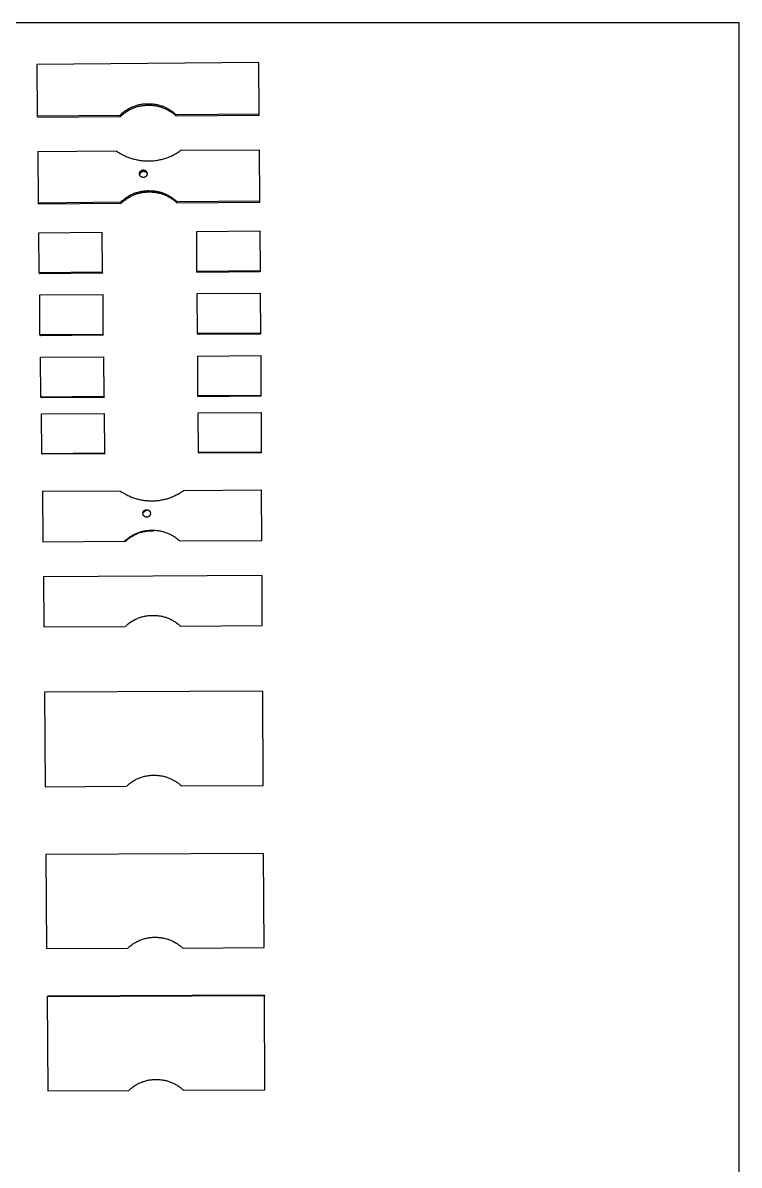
# Model space of a CAD drawing. Header units: metres. Extents: x 121.5 to 181.5, y 3.9 to 48.9.
# Drawn here: x 167.25 to 181.48, y 26.24 to 48.94 of the extents above; entities that cross this region are included whole.
import ezdxf

# ---------------------------------------------------------------- set-up
doc = ezdxf.new("R2010")
doc.units = ezdxf.units.M
doc.header["$LTSCALE"] = 0.001
doc.header["$MEASUREMENT"] = 0
doc.layers.add('Default', color=18, linetype='Continuous', true_color=0x000000)
doc.layers.add('Make2D$visible$lines$for_pencil', color=18, linetype='Continuous', true_color=0x000000)

msp = doc.modelspace()

# ---------------------------------------------------------------- linework, layer by layer
at = {"layer": 'Default'}
msp.add_lwpolyline([(181.478, 3.935), (181.478, 48.935), (121.478, 48.935), (121.478, 3.935)], close=True, dxfattribs=at)
at = {"layer": 'Make2D$visible$lines$for_pencil'}
for points in [[(171.94, 48.146), (167.53, 48.106)], [(171.945, 47.128), (171.94, 48.146)], [(167.53, 48.106), (167.535, 47.089)], [(169.182, 47.103), (169.196, 47.117), (169.21, 47.13), (169.225, 47.143), (169.24, 47.155), (169.256, 47.168), (169.272, 47.179), (169.288, 47.191), (169.305, 47.202), (169.322, 47.213), (169.339, 47.223), (169.356, 47.233), (169.374, 47.242), (169.392, 47.251), (169.411, 47.26), (169.429, 47.268), (169.448, 47.275), (169.467, 47.282), (169.486, 47.289), (169.505, 47.295), (169.524, 47.301), (169.544, 47.306), (169.563, 47.31), (169.583, 47.314), (169.603, 47.318), (169.622, 47.321), (169.642, 47.324), (169.662, 47.326), (169.682, 47.327), (169.701, 47.328), (169.721, 47.329), (169.74, 47.329), (169.778, 47.328), (169.796, 47.327), (169.814, 47.326), (169.832, 47.324), (169.85, 47.322), (169.869, 47.32), (169.887, 47.317), (169.905, 47.313), (169.923, 47.31), (169.941, 47.305), (169.959, 47.301), (169.977, 47.296), (169.994, 47.29), (170.012, 47.284), (170.03, 47.278), (170.047, 47.271), (170.064, 47.264), (170.081, 47.256), (170.098, 47.248), (170.114, 47.24), (170.131, 47.231), (170.147, 47.222), (170.163, 47.213), (170.179, 47.203), (170.194, 47.193), (170.209, 47.182), (170.224, 47.172), (170.238, 47.16), (170.253, 47.149), (170.266, 47.137), (170.28, 47.125), (170.293, 47.113)], [(169.19, 47.075), (169.204, 47.088), (169.218, 47.101), (169.233, 47.114), (169.248, 47.127), (169.263, 47.139), (169.279, 47.151), (169.296, 47.162), (169.312, 47.173), (169.329, 47.184), (169.346, 47.194), (169.364, 47.204), (169.381, 47.213), (169.399, 47.222), (169.418, 47.231), (169.436, 47.239), (169.455, 47.246), (169.474, 47.253), (169.493, 47.26), (169.512, 47.266), (169.531, 47.272), (169.551, 47.277), (169.57, 47.281), (169.59, 47.285), (169.609, 47.289), (169.629, 47.292), (169.649, 47.294), (169.669, 47.296), (169.688, 47.298), (169.708, 47.299), (169.727, 47.3), (169.747, 47.3), (169.784, 47.299), (169.802, 47.298), (169.82, 47.297), (169.838, 47.295), (169.856, 47.293), (169.875, 47.291), (169.893, 47.288), (169.911, 47.284), (169.929, 47.28), (169.947, 47.276), (169.965, 47.272), (169.983, 47.267), (170, 47.261), (170.018, 47.255), (170.035, 47.249), (170.053, 47.242), (170.07, 47.235), (170.087, 47.227), (170.103, 47.219), (170.12, 47.211), (170.136, 47.202), (170.152, 47.193), (170.168, 47.184), (170.184, 47.174), (170.199, 47.164), (170.214, 47.153), (170.229, 47.143), (170.244, 47.132), (170.258, 47.12), (170.272, 47.109), (170.285, 47.097), (170.298, 47.085)], [(167.535, 47.089), (169.182, 47.103)], [(167.546, 47.06), (167.535, 47.089)], [(167.546, 47.06), (169.19, 47.075)], [(169.19, 47.075), (169.182, 47.103)], [(170.293, 47.113), (171.945, 47.128)], [(170.298, 47.085), (170.293, 47.113)], [(170.298, 47.085), (171.947, 47.099)], [(171.947, 47.099), (171.945, 47.128)], [(167.55, 46.378), (169.108, 46.392)], [(167.55, 46.378), (167.555, 45.363)], [(169.108, 46.392), (169.124, 46.38), (169.141, 46.369), (169.158, 46.359), (169.175, 46.348), (169.193, 46.338), (169.21, 46.328), (169.228, 46.318), (169.246, 46.309), (169.264, 46.3), (169.283, 46.291), (169.301, 46.283), (169.32, 46.275), (169.339, 46.267), (169.358, 46.26), (169.377, 46.253), (169.397, 46.247), (169.416, 46.24), (169.436, 46.235), (169.455, 46.229), (169.475, 46.224), (169.495, 46.219), (169.515, 46.215), (169.535, 46.211), (169.555, 46.207), (169.575, 46.204), (169.595, 46.201), (169.615, 46.199), (169.635, 46.197), (169.655, 46.195), (169.675, 46.194), (169.695, 46.193), (169.737, 46.192), (169.759, 46.192), (169.782, 46.192), (169.804, 46.193), (169.826, 46.195), (169.849, 46.196), (169.871, 46.199), (169.893, 46.202), (169.916, 46.205), (169.938, 46.209), (169.96, 46.213), (169.982, 46.218), (170.004, 46.223), (170.026, 46.228), (170.048, 46.235), (170.07, 46.241), (170.091, 46.248), (170.113, 46.256), (170.134, 46.263), (170.155, 46.272), (170.176, 46.281), (170.197, 46.29), (170.217, 46.299), (170.237, 46.309), (170.257, 46.32), (170.277, 46.331), (170.297, 46.342), (170.316, 46.353), (170.335, 46.365), (170.353, 46.377), (170.371, 46.39), (170.389, 46.403)], [(170.389, 46.403), (171.95, 46.416)], [(171.956, 45.4), (171.95, 46.416)], [(169.576, 45.91), (169.576, 45.912), (169.576, 45.913), (169.576, 45.915), (169.576, 45.917), (169.576, 45.918), (169.576, 45.92), (169.576, 45.922), (169.577, 45.923), (169.577, 45.925), (169.577, 45.927), (169.578, 45.929), (169.578, 45.93), (169.579, 45.932), (169.579, 45.934), (169.58, 45.936), (169.58, 45.937), (169.581, 45.939), (169.582, 45.941), (169.582, 45.942), (169.583, 45.944), (169.584, 45.946), (169.585, 45.948), (169.586, 45.949), (169.587, 45.951), (169.588, 45.952), (169.589, 45.954), (169.59, 45.956), (169.591, 45.957), (169.592, 45.959), (169.593, 45.96), (169.595, 45.962), (169.596, 45.963), (169.597, 45.964), (169.599, 45.966), (169.6, 45.967), (169.602, 45.968), (169.603, 45.97), (169.605, 45.971), (169.606, 45.972), (169.608, 45.973), (169.609, 45.974), (169.611, 45.975), (169.612, 45.976), (169.614, 45.977), (169.616, 45.978), (169.617, 45.979), (169.619, 45.98), (169.621, 45.981), (169.623, 45.981), (169.624, 45.982), (169.626, 45.983), (169.628, 45.983), (169.629, 45.984), (169.631, 45.984), (169.633, 45.985), (169.635, 45.985), (169.636, 45.985), (169.638, 45.986), (169.64, 45.986), (169.642, 45.986), (169.643, 45.986), (169.645, 45.987), (169.647, 45.987), (169.648, 45.987), (169.65, 45.987)], [(169.65, 45.987), (169.652, 45.987), (169.654, 45.987), (169.655, 45.987), (169.657, 45.986), (169.659, 45.986), (169.661, 45.986), (169.663, 45.986), (169.665, 45.985), (169.666, 45.985), (169.668, 45.985), (169.67, 45.984), (169.672, 45.984), (169.674, 45.983), (169.675, 45.983), (169.677, 45.982), (169.679, 45.981), (169.681, 45.98), (169.682, 45.98), (169.684, 45.979), (169.686, 45.978), (169.687, 45.977), (169.689, 45.976), (169.691, 45.975), (169.692, 45.974), (169.694, 45.973), (169.695, 45.972), (169.697, 45.971), (169.698, 45.97), (169.699, 45.968), (169.701, 45.967), (169.702, 45.966), (169.703, 45.965)], [(169.198, 45.377), (169.212, 45.391), (169.227, 45.404), (169.242, 45.416), (169.257, 45.429), (169.272, 45.441), (169.288, 45.453), (169.304, 45.464), (169.321, 45.475), (169.338, 45.486), (169.355, 45.496), (169.373, 45.506), (169.39, 45.516), (169.408, 45.524), (169.427, 45.533), (169.445, 45.541), (169.464, 45.549), (169.483, 45.556), (169.502, 45.562), (169.521, 45.568), (169.54, 45.574), (169.56, 45.579), (169.579, 45.583), (169.599, 45.587), (169.618, 45.591), (169.638, 45.594), (169.658, 45.597), (169.677, 45.599), (169.697, 45.6), (169.717, 45.601), (169.736, 45.602), (169.756, 45.602), (169.793, 45.601), (169.811, 45.6), (169.829, 45.599), (169.847, 45.597), (169.865, 45.595), (169.884, 45.593), (169.902, 45.59), (169.92, 45.586), (169.938, 45.583), (169.956, 45.578), (169.974, 45.574), (169.991, 45.569), (170.009, 45.563), (170.027, 45.557), (170.044, 45.551), (170.061, 45.544), (170.079, 45.537), (170.096, 45.529), (170.112, 45.521), (170.129, 45.513), (170.145, 45.504), (170.161, 45.495), (170.177, 45.486), (170.193, 45.476), (170.208, 45.466), (170.223, 45.455), (170.238, 45.445), (170.253, 45.434), (170.267, 45.422), (170.281, 45.41), (170.294, 45.399), (170.307, 45.386)], [(169.206, 45.352), (169.22, 45.366), (169.234, 45.379), (169.249, 45.392), (169.264, 45.404), (169.28, 45.416), (169.296, 45.428), (169.312, 45.439), (169.328, 45.451), (169.345, 45.461), (169.362, 45.471), (169.38, 45.481), (169.397, 45.491), (169.415, 45.499), (169.434, 45.508), (169.452, 45.516), (169.471, 45.523), (169.49, 45.53), (169.509, 45.537), (169.528, 45.543), (169.547, 45.549), (169.566, 45.554), (169.586, 45.558), (169.605, 45.562), (169.625, 45.566), (169.645, 45.569), (169.664, 45.571), (169.684, 45.573), (169.704, 45.575), (169.723, 45.576), (169.743, 45.577), (169.762, 45.577), (169.799, 45.576), (169.817, 45.575), (169.835, 45.574), (169.853, 45.572), (169.871, 45.57), (169.89, 45.567), (169.908, 45.565), (169.926, 45.561), (169.944, 45.557), (169.962, 45.553), (169.979, 45.549), (169.997, 45.543), (170.015, 45.538), (170.032, 45.532), (170.05, 45.526), (170.067, 45.519), (170.084, 45.512), (170.101, 45.504), (170.118, 45.496), (170.134, 45.488), (170.151, 45.479), (170.167, 45.47), (170.183, 45.461), (170.198, 45.451), (170.213, 45.441), (170.229, 45.431), (170.243, 45.42), (170.258, 45.409), (170.272, 45.397), (170.286, 45.386), (170.299, 45.374), (170.312, 45.362)], [(170.307, 45.386), (171.956, 45.4)], [(170.312, 45.362), (170.307, 45.386)], [(171.957, 45.375), (171.956, 45.4)], [(167.555, 45.363), (169.198, 45.377)], [(167.567, 45.339), (167.555, 45.363)], [(167.567, 45.339), (169.206, 45.352)], [(169.206, 45.352), (169.198, 45.377)], [(170.312, 45.362), (171.957, 45.375)], [(167.57, 44.767), (168.823, 44.778)], [(167.574, 43.972), (167.57, 44.767)], [(168.823, 44.778), (168.827, 43.982)], [(170.704, 44.793), (171.96, 44.803)], [(170.708, 43.997), (170.704, 44.793)], [(171.96, 44.803), (171.964, 44.007)], [(168.827, 43.982), (167.574, 43.972)], [(167.574, 43.972), (167.585, 43.951)], [(168.836, 43.961), (167.585, 43.951)], [(168.827, 43.982), (168.836, 43.961)], [(171.964, 44.007), (170.708, 43.997)], [(170.708, 43.997), (170.712, 43.976)], [(171.965, 43.986), (170.712, 43.976)], [(171.964, 44.007), (171.965, 43.986)], [(167.587, 43.531), (168.838, 43.541)], [(167.591, 42.738), (167.587, 43.531)], [(168.838, 43.541), (168.842, 42.747)], [(170.714, 43.556), (171.968, 43.565)], [(170.719, 42.761), (170.714, 43.556)], [(171.968, 43.565), (171.972, 42.771)], [(168.842, 42.747), (167.591, 42.738)], [(167.591, 42.738), (167.603, 42.719)], [(168.851, 42.729), (167.603, 42.719)], [(168.842, 42.747), (168.851, 42.729)], [(171.972, 42.771), (170.719, 42.761)], [(170.719, 42.761), (170.723, 42.743)], [(171.973, 42.752), (170.723, 42.743)], [(171.972, 42.771), (171.973, 42.752)], [(167.605, 42.294), (168.853, 42.303)], [(167.609, 41.502), (167.605, 42.294)], [(168.853, 42.303), (168.857, 41.511)], [(170.725, 42.317), (171.975, 42.327)], [(170.729, 41.525), (170.725, 42.317)], [(171.975, 42.327), (171.979, 41.534)], [(171.979, 41.534), (170.729, 41.525)], [(171.979, 41.534), (171.981, 41.518)], [(168.857, 41.511), (167.609, 41.502)], [(167.609, 41.502), (167.62, 41.487)], [(168.865, 41.496), (167.62, 41.487)], [(168.857, 41.511), (168.865, 41.496)], [(170.729, 41.525), (170.733, 41.509)], [(171.981, 41.518), (170.733, 41.509)], [(167.622, 41.167), (168.867, 41.176)], [(167.626, 40.377), (167.622, 41.167)], [(168.867, 41.176), (168.871, 40.386)], [(170.735, 41.189), (171.982, 41.198)], [(170.739, 40.399), (170.735, 41.189)], [(171.982, 41.198), (171.986, 40.407)], [(171.986, 40.407), (170.739, 40.399)], [(170.739, 40.399), (170.743, 40.385)], [(171.988, 40.394), (170.743, 40.385)], [(171.986, 40.407), (171.988, 40.394)], [(168.871, 40.386), (167.626, 40.377)], [(167.626, 40.377), (167.637, 40.364)], [(168.879, 40.372), (167.637, 40.364)], [(168.871, 40.386), (168.879, 40.372)], [(167.641, 39.629), (169.181, 39.64)], [(167.641, 39.629), (167.646, 38.626)], [(169.181, 39.64), (169.197, 39.628), (169.214, 39.617), (169.231, 39.607), (169.248, 39.596), (169.265, 39.586), (169.282, 39.576), (169.3, 39.567), (169.318, 39.557), (169.336, 39.548), (169.354, 39.54), (169.372, 39.532), (169.391, 39.524), (169.41, 39.516), (169.428, 39.509), (169.447, 39.502), (169.467, 39.495), (169.486, 39.489), (169.505, 39.483), (169.525, 39.478), (169.544, 39.473), (169.564, 39.468), (169.583, 39.464), (169.603, 39.46), (169.623, 39.456), (169.643, 39.453), (169.663, 39.45), (169.682, 39.448), (169.702, 39.446), (169.722, 39.444), (169.742, 39.442), (169.762, 39.441), (169.803, 39.44), (169.825, 39.44), (169.847, 39.441), (169.869, 39.442), (169.891, 39.443), (169.913, 39.445), (169.936, 39.447), (169.958, 39.45), (169.98, 39.453), (170.002, 39.457), (170.024, 39.461), (170.046, 39.466), (170.067, 39.471), (170.089, 39.476), (170.111, 39.482), (170.132, 39.489), (170.154, 39.496), (170.175, 39.503), (170.196, 39.511), (170.217, 39.519), (170.237, 39.527), (170.258, 39.537), (170.278, 39.546), (170.298, 39.556), (170.318, 39.566), (170.337, 39.577), (170.356, 39.588), (170.375, 39.599), (170.394, 39.611), (170.412, 39.623), (170.431, 39.635), (170.448, 39.648)], [(170.448, 39.648), (171.991, 39.658)], [(171.997, 38.654), (171.991, 39.658)], [(169.651, 39.211), (169.652, 39.213), (169.653, 39.215), (169.654, 39.217), (169.656, 39.22), (169.657, 39.222), (169.658, 39.223), (169.66, 39.225), (169.661, 39.227), (169.663, 39.229), (169.665, 39.231), (169.666, 39.233), (169.668, 39.234), (169.67, 39.236), (169.672, 39.238), (169.674, 39.239), (169.676, 39.241), (169.678, 39.242), (169.68, 39.243), (169.683, 39.244), (169.685, 39.246), (169.687, 39.247), (169.689, 39.248), (169.692, 39.249), (169.694, 39.249), (169.696, 39.25), (169.699, 39.251), (169.701, 39.251), (169.703, 39.252), (169.706, 39.252), (169.708, 39.253), (169.71, 39.253), (169.713, 39.253)], [(169.271, 38.636), (169.285, 38.649), (169.299, 38.662), (169.313, 38.675), (169.328, 38.687), (169.344, 38.699), (169.36, 38.711), (169.376, 38.722), (169.392, 38.733), (169.409, 38.744), (169.426, 38.754), (169.443, 38.763), (169.46, 38.773), (169.478, 38.781), (169.496, 38.79), (169.515, 38.798), (169.533, 38.805), (169.552, 38.812), (169.571, 38.818), (169.59, 38.824), (169.609, 38.83), (169.628, 38.835), (169.647, 38.839), (169.667, 38.843), (169.686, 38.847), (169.705, 38.85), (169.725, 38.852), (169.744, 38.854), (169.764, 38.856), (169.783, 38.857), (169.802, 38.857), (169.822, 38.857), (169.859, 38.856), (169.876, 38.855), (169.894, 38.854), (169.912, 38.852), (169.93, 38.85), (169.948, 38.848), (169.966, 38.845), (169.984, 38.842), (170.002, 38.838), (170.02, 38.834), (170.037, 38.829), (170.055, 38.824), (170.072, 38.818), (170.09, 38.812), (170.107, 38.806), (170.124, 38.799), (170.141, 38.792), (170.158, 38.785), (170.174, 38.777), (170.191, 38.769), (170.207, 38.76), (170.223, 38.751), (170.239, 38.742), (170.254, 38.732), (170.269, 38.722), (170.284, 38.712), (170.299, 38.701), (170.313, 38.69), (170.327, 38.679), (170.341, 38.667), (170.354, 38.655), (170.367, 38.643)], [(169.278, 38.627), (169.292, 38.64), (169.306, 38.653), (169.321, 38.666), (169.336, 38.678), (169.351, 38.69), (169.367, 38.702), (169.383, 38.713), (169.399, 38.724), (169.416, 38.734), (169.433, 38.744), (169.45, 38.754), (169.467, 38.763), (169.485, 38.772), (169.503, 38.78), (169.521, 38.788), (169.54, 38.796), (169.558, 38.802), (169.577, 38.809), (169.596, 38.815), (169.615, 38.82), (169.634, 38.825), (169.654, 38.83), (169.673, 38.834), (169.692, 38.837), (169.712, 38.84), (169.731, 38.843), (169.751, 38.845), (169.77, 38.846), (169.789, 38.847), (169.809, 38.847), (169.828, 38.847), (169.847, 38.847)], [(167.646, 38.626), (169.271, 38.636)], [(169.278, 38.627), (169.271, 38.636)], [(170.367, 38.643), (171.997, 38.654)], [(167.661, 37.936), (172.001, 37.963)], [(167.661, 37.936), (167.666, 36.935)], [(172.007, 36.961), (172.002, 37.956)], [(169.288, 36.946), (169.302, 36.959), (169.316, 36.972), (169.33, 36.984), (169.345, 36.996), (169.361, 37.008), (169.376, 37.02), (169.392, 37.031), (169.409, 37.042), (169.425, 37.052), (169.442, 37.062), (169.459, 37.072), (169.477, 37.081), (169.495, 37.09), (169.513, 37.098), (169.531, 37.106), (169.549, 37.113), (169.568, 37.12), (169.587, 37.127), (169.606, 37.133), (169.625, 37.138), (169.644, 37.143), (169.663, 37.147), (169.682, 37.151), (169.702, 37.155), (169.721, 37.158), (169.74, 37.16), (169.76, 37.162), (169.779, 37.164), (169.798, 37.165), (169.818, 37.165), (169.837, 37.165), (169.873, 37.164), (169.891, 37.163), (169.909, 37.162), (169.927, 37.16), (169.945, 37.158), (169.963, 37.156), (169.981, 37.153), (169.998, 37.149), (170.016, 37.146), (170.034, 37.141), (170.052, 37.137), (170.069, 37.132), (170.087, 37.126), (170.104, 37.12), (170.121, 37.114), (170.138, 37.107), (170.155, 37.1), (170.172, 37.093), (170.189, 37.085), (170.205, 37.077), (170.221, 37.068), (170.237, 37.059), (170.253, 37.05), (170.268, 37.04), (170.283, 37.03), (170.298, 37.02), (170.312, 37.009), (170.327, 36.998), (170.341, 36.987), (170.354, 36.975), (170.368, 36.963), (170.381, 36.951)], [(167.666, 36.935), (169.287, 36.945)], [(170.386, 36.951), (172.007, 36.961)], [(172.015, 35.661), (167.684, 35.637)], [(167.684, 35.637), (167.693, 33.762)], [(172.025, 33.786), (172.015, 35.659)], [(169.315, 33.775), (169.329, 33.788), (169.343, 33.8), (169.358, 33.813), (169.373, 33.825), (169.388, 33.836), (169.403, 33.848), (169.419, 33.859), (169.436, 33.869), (169.452, 33.88), (169.469, 33.889), (169.486, 33.899), (169.503, 33.908), (169.521, 33.916), (169.539, 33.924), (169.557, 33.932), (169.575, 33.939), (169.593, 33.946), (169.612, 33.952), (169.631, 33.958), (169.65, 33.963), (169.668, 33.968), (169.688, 33.973), (169.707, 33.976), (169.726, 33.98), (169.745, 33.983), (169.764, 33.985), (169.783, 33.987), (169.802, 33.988), (169.822, 33.989), (169.841, 33.99), (169.86, 33.99), (169.896, 33.989), (169.914, 33.988), (169.932, 33.986), (169.949, 33.985), (169.967, 33.983), (169.985, 33.98), (170.003, 33.977), (170.021, 33.974), (170.039, 33.97), (170.056, 33.966), (170.074, 33.961), (170.091, 33.956), (170.109, 33.951), (170.126, 33.945), (170.143, 33.938), (170.16, 33.932), (170.177, 33.925), (170.194, 33.917), (170.21, 33.909), (170.227, 33.901), (170.243, 33.892), (170.259, 33.883), (170.274, 33.874), (170.29, 33.864), (170.305, 33.854), (170.32, 33.844), (170.334, 33.833), (170.348, 33.822), (170.362, 33.811), (170.376, 33.8), (170.389, 33.788), (170.402, 33.776)], [(167.693, 33.762), (169.311, 33.77)], [(170.407, 33.776), (172.025, 33.784)], [(172.033, 32.436), (167.711, 32.417)], [(167.711, 32.417), (167.721, 30.546)], [(172.042, 30.573), (172.033, 32.436)], [(169.335, 30.553), (169.349, 30.566), (169.363, 30.579), (169.377, 30.591), (169.392, 30.603), (169.407, 30.615), (169.423, 30.627), (169.439, 30.638), (169.455, 30.649), (169.472, 30.659), (169.489, 30.669), (169.506, 30.679), (169.523, 30.688), (169.541, 30.696), (169.559, 30.705), (169.577, 30.713), (169.596, 30.72), (169.614, 30.727), (169.633, 30.733), (169.652, 30.739), (169.671, 30.744), (169.69, 30.749), (169.709, 30.754), (169.728, 30.758), (169.747, 30.761), (169.767, 30.764), (169.786, 30.766), (169.805, 30.768), (169.825, 30.77), (169.844, 30.77), (169.863, 30.771), (169.882, 30.771), (169.919, 30.77), (169.936, 30.769), (169.954, 30.768), (169.972, 30.766), (169.99, 30.764), (170.007, 30.761), (170.025, 30.758), (170.043, 30.755), (170.06, 30.751), (170.078, 30.747), (170.095, 30.742), (170.113, 30.737), (170.13, 30.732), (170.147, 30.726), (170.164, 30.72), (170.181, 30.713), (170.198, 30.706), (170.215, 30.699), (170.231, 30.691), (170.247, 30.683), (170.263, 30.674), (170.279, 30.665), (170.294, 30.656), (170.31, 30.647), (170.325, 30.637), (170.339, 30.627), (170.354, 30.616), (170.368, 30.605), (170.382, 30.594), (170.396, 30.583), (170.409, 30.571), (170.422, 30.559)], [(167.721, 30.546), (169.335, 30.553)], [(170.424, 30.557), (172.043, 30.564)], [(172.049, 29.606), (167.737, 29.59)], [(167.748, 29.601), (167.737, 29.59)], [(167.737, 29.59), (167.747, 27.723)], [(172.05, 29.617), (167.748, 29.601)], [(172.05, 29.617), (172.049, 29.606)], [(172.058, 27.737), (172.049, 29.606)], [(169.357, 27.729), (169.371, 27.742), (169.385, 27.754), (169.399, 27.767), (169.414, 27.779), (169.429, 27.791), (169.445, 27.802), (169.461, 27.814), (169.477, 27.824), (169.494, 27.835), (169.51, 27.845), (169.528, 27.854), (169.545, 27.863), (169.563, 27.872), (169.581, 27.88), (169.599, 27.888), (169.617, 27.895), (169.636, 27.902), (169.654, 27.908), (169.673, 27.914), (169.692, 27.92), (169.711, 27.924), (169.73, 27.929), (169.749, 27.933), (169.769, 27.936), (169.788, 27.939), (169.807, 27.941), (169.826, 27.943), (169.846, 27.945), (169.865, 27.945), (169.884, 27.946), (169.903, 27.946), (169.94, 27.945), (169.957, 27.944), (169.975, 27.943), (169.993, 27.941), (170.01, 27.939), (170.028, 27.936), (170.046, 27.933), (170.064, 27.93), (170.081, 27.926), (170.099, 27.922), (170.117, 27.917), (170.134, 27.912), (170.151, 27.907), (170.169, 27.901), (170.186, 27.894), (170.203, 27.888), (170.219, 27.881), (170.236, 27.873), (170.253, 27.865), (170.269, 27.857), (170.285, 27.848), (170.301, 27.839), (170.316, 27.83), (170.331, 27.82), (170.346, 27.81), (170.361, 27.8), (170.376, 27.789), (170.39, 27.779), (170.404, 27.767), (170.417, 27.756), (170.43, 27.744), (170.443, 27.732)], [(167.747, 27.723), (169.357, 27.729)], [(170.443, 27.732), (172.058, 27.737)]]:
    msp.add_lwpolyline(points, dxfattribs=at)
for points in [[(169.643, 46.013), (169.645, 46.013), (169.647, 46.013), (169.649, 46.013), (169.651, 46.013), (169.652, 46.012), (169.654, 46.012), (169.656, 46.012), (169.658, 46.012), (169.66, 46.011), (169.661, 46.011), (169.663, 46.01), (169.665, 46.01), (169.667, 46.009), (169.669, 46.009), (169.67, 46.008), (169.672, 46.007), (169.674, 46.007), (169.675, 46.006), (169.677, 46.005), (169.679, 46.004), (169.68, 46.003), (169.682, 46.003), (169.684, 46.002), (169.685, 46.001), (169.687, 46), (169.688, 45.998), (169.69, 45.997), (169.691, 45.996), (169.692, 45.995), (169.694, 45.994), (169.695, 45.993), (169.696, 45.991), (169.698, 45.99), (169.699, 45.989), (169.7, 45.988), (169.701, 45.986), (169.702, 45.985), (169.704, 45.983), (169.705, 45.982), (169.706, 45.98), (169.707, 45.979), (169.708, 45.977), (169.709, 45.976), (169.709, 45.974), (169.71, 45.972), (169.711, 45.971), (169.712, 45.969), (169.713, 45.967), (169.713, 45.966), (169.714, 45.964), (169.715, 45.962), (169.715, 45.96), (169.716, 45.959), (169.716, 45.957), (169.717, 45.955), (169.717, 45.953), (169.717, 45.951), (169.718, 45.95), (169.718, 45.948), (169.718, 45.946), (169.718, 45.944), (169.718, 45.942), (169.719, 45.941), (169.719, 45.939), (169.719, 45.937), (169.718, 45.935), (169.718, 45.934), (169.718, 45.932), (169.718, 45.93), (169.718, 45.929), (169.718, 45.927), (169.717, 45.925), (169.717, 45.923), (169.717, 45.922), (169.716, 45.92), (169.716, 45.918), (169.715, 45.916), (169.715, 45.915), (169.714, 45.913), (169.713, 45.911), (169.713, 45.909), (169.712, 45.908), (169.711, 45.906), (169.71, 45.904), (169.709, 45.903), (169.709, 45.901), (169.708, 45.899), (169.707, 45.898), (169.705, 45.896), (169.704, 45.895), (169.703, 45.893), (169.702, 45.891), (169.701, 45.89), (169.7, 45.889), (169.698, 45.887), (169.697, 45.886), (169.696, 45.884), (169.694, 45.883), (169.693, 45.882), (169.691, 45.88), (169.69, 45.879), (169.688, 45.878), (169.687, 45.877), (169.685, 45.876), (169.683, 45.875), (169.682, 45.874), (169.68, 45.873), (169.678, 45.872), (169.677, 45.871), (169.675, 45.87), (169.673, 45.87), (169.672, 45.869), (169.67, 45.868), (169.668, 45.868), (169.666, 45.867), (169.665, 45.866), (169.663, 45.866), (169.661, 45.865), (169.66, 45.865), (169.658, 45.865), (169.656, 45.864), (169.654, 45.864), (169.653, 45.864), (169.651, 45.864), (169.649, 45.864), (169.648, 45.863), (169.646, 45.863), (169.644, 45.863), (169.642, 45.863), (169.641, 45.863), (169.639, 45.863), (169.637, 45.864), (169.635, 45.864), (169.633, 45.864), (169.632, 45.864), (169.63, 45.865), (169.628, 45.865), (169.626, 45.865), (169.624, 45.866), (169.623, 45.866), (169.621, 45.867), (169.619, 45.867), (169.617, 45.868), (169.616, 45.869), (169.614, 45.87), (169.612, 45.87), (169.61, 45.871), (169.609, 45.872), (169.607, 45.873), (169.606, 45.874), (169.604, 45.875), (169.602, 45.876), (169.601, 45.877), (169.599, 45.878), (169.598, 45.879), (169.597, 45.88), (169.595, 45.881), (169.594, 45.882), (169.592, 45.884), (169.591, 45.885), (169.59, 45.886), (169.589, 45.887), (169.587, 45.889), (169.586, 45.89), (169.585, 45.892), (169.584, 45.893), (169.583, 45.894), (169.582, 45.896), (169.581, 45.897), (169.58, 45.899), (169.579, 45.901), (169.578, 45.902), (169.577, 45.904), (169.576, 45.906), (169.576, 45.907), (169.575, 45.909), (169.574, 45.911), (169.574, 45.912), (169.573, 45.914), (169.572, 45.916), (169.572, 45.918), (169.571, 45.919), (169.571, 45.921), (169.571, 45.923), (169.57, 45.925), (169.57, 45.927), (169.57, 45.928), (169.569, 45.93), (169.569, 45.932), (169.569, 45.934), (169.569, 45.936), (169.569, 45.937), (169.569, 45.939), (169.569, 45.941), (169.569, 45.943), (169.569, 45.944), (169.569, 45.946), (169.57, 45.948), (169.57, 45.949), (169.57, 45.951), (169.571, 45.953), (169.571, 45.955), (169.571, 45.956), (169.572, 45.958), (169.572, 45.96), (169.573, 45.962), (169.573, 45.963), (169.574, 45.965), (169.575, 45.967), (169.576, 45.969), (169.576, 45.97), (169.577, 45.972), (169.578, 45.974), (169.579, 45.975), (169.58, 45.977), (169.581, 45.979), (169.582, 45.98), (169.583, 45.982), (169.584, 45.983), (169.586, 45.985), (169.587, 45.986), (169.588, 45.988), (169.589, 45.989), (169.591, 45.991), (169.592, 45.992), (169.593, 45.993), (169.595, 45.995), (169.596, 45.996), (169.598, 45.997), (169.599, 45.998), (169.601, 45.999), (169.603, 46), (169.604, 46.001), (169.606, 46.002), (169.607, 46.003), (169.609, 46.004), (169.611, 46.005), (169.612, 46.006), (169.614, 46.007), (169.616, 46.007), (169.618, 46.008), (169.619, 46.009), (169.621, 46.009), (169.623, 46.01), (169.625, 46.01), (169.626, 46.011), (169.628, 46.011), (169.63, 46.012), (169.632, 46.012), (169.633, 46.012), (169.635, 46.012), (169.637, 46.013), (169.638, 46.013), (169.64, 46.013), (169.642, 46.013)], [(169.711, 39.264), (169.712, 39.264), (169.714, 39.264), (169.716, 39.264), (169.718, 39.264), (169.72, 39.263), (169.721, 39.263), (169.723, 39.263), (169.725, 39.263), (169.727, 39.262), (169.729, 39.262), (169.73, 39.261), (169.732, 39.261), (169.734, 39.26), (169.736, 39.26), (169.737, 39.259), (169.739, 39.258), (169.741, 39.258), (169.742, 39.257), (169.744, 39.256), (169.746, 39.255), (169.747, 39.254), (169.749, 39.254), (169.75, 39.253), (169.752, 39.252), (169.753, 39.251), (169.755, 39.249), (169.756, 39.248), (169.758, 39.247), (169.759, 39.246), (169.76, 39.245), (169.762, 39.244), (169.763, 39.243), (169.764, 39.241), (169.766, 39.24), (169.767, 39.239), (169.768, 39.237), (169.769, 39.236), (169.77, 39.234), (169.771, 39.233), (169.772, 39.232), (169.773, 39.23), (169.774, 39.228), (169.775, 39.227), (169.776, 39.225), (169.777, 39.224), (169.778, 39.222), (169.778, 39.22), (169.779, 39.219), (169.78, 39.217), (169.781, 39.215), (169.781, 39.213), (169.782, 39.212), (169.782, 39.21), (169.783, 39.208), (169.783, 39.206), (169.783, 39.205), (169.784, 39.203), (169.784, 39.201), (169.784, 39.199), (169.785, 39.198), (169.785, 39.196), (169.785, 39.194), (169.785, 39.192), (169.785, 39.19), (169.785, 39.189), (169.785, 39.187), (169.785, 39.185), (169.785, 39.184), (169.785, 39.182), (169.784, 39.18), (169.784, 39.179), (169.784, 39.177), (169.783, 39.175), (169.783, 39.173), (169.783, 39.172), (169.782, 39.17), (169.782, 39.168), (169.781, 39.167), (169.781, 39.165), (169.78, 39.163), (169.779, 39.161), (169.778, 39.16), (169.778, 39.158), (169.777, 39.156), (169.776, 39.155), (169.775, 39.153), (169.774, 39.151), (169.773, 39.15), (169.772, 39.148), (169.771, 39.147), (169.77, 39.145), (169.769, 39.144), (169.767, 39.142), (169.766, 39.141), (169.765, 39.139), (169.764, 39.138), (169.762, 39.137), (169.761, 39.135), (169.759, 39.134), (169.758, 39.133), (169.756, 39.132), (169.755, 39.13), (169.753, 39.129), (169.752, 39.128), (169.75, 39.127), (169.749, 39.126), (169.747, 39.125), (169.745, 39.124), (169.744, 39.124), (169.742, 39.123), (169.74, 39.122), (169.739, 39.121), (169.737, 39.121), (169.735, 39.12), (169.733, 39.12), (169.732, 39.119), (169.73, 39.118), (169.728, 39.118), (169.727, 39.118), (169.725, 39.117), (169.723, 39.117), (169.721, 39.117), (169.72, 39.117), (169.718, 39.116), (169.716, 39.116), (169.715, 39.116), (169.713, 39.116), (169.711, 39.116), (169.71, 39.116), (169.708, 39.116), (169.706, 39.116), (169.704, 39.116), (169.703, 39.116), (169.701, 39.117), (169.699, 39.117), (169.697, 39.117), (169.695, 39.118), (169.694, 39.118), (169.692, 39.118), (169.69, 39.119), (169.688, 39.12), (169.687, 39.12), (169.685, 39.121), (169.683, 39.121), (169.681, 39.122), (169.68, 39.123), (169.678, 39.124), (169.676, 39.125), (169.675, 39.125), (169.673, 39.126), (169.672, 39.127), (169.67, 39.128), (169.669, 39.129), (169.667, 39.13), (169.666, 39.131), (169.664, 39.133), (169.663, 39.134), (169.662, 39.135), (169.66, 39.136), (169.659, 39.137), (169.658, 39.139), (169.657, 39.14), (169.655, 39.141), (169.654, 39.143), (169.653, 39.144), (169.652, 39.145), (169.651, 39.147), (169.65, 39.148), (169.649, 39.15), (169.648, 39.151), (169.647, 39.153), (169.646, 39.155), (169.645, 39.156), (169.644, 39.158), (169.644, 39.159), (169.643, 39.161), (169.642, 39.163), (169.642, 39.165), (169.641, 39.166), (169.64, 39.168), (169.64, 39.17), (169.639, 39.172), (169.639, 39.173), (169.639, 39.175), (169.638, 39.177), (169.638, 39.179), (169.638, 39.181), (169.638, 39.182), (169.637, 39.184), (169.637, 39.186), (169.637, 39.188), (169.637, 39.189), (169.637, 39.191), (169.637, 39.193), (169.637, 39.194), (169.637, 39.196), (169.638, 39.198), (169.638, 39.199), (169.638, 39.201), (169.638, 39.203), (169.639, 39.205), (169.639, 39.206), (169.639, 39.208), (169.64, 39.21), (169.64, 39.212), (169.641, 39.213), (169.642, 39.215), (169.642, 39.217), (169.643, 39.218), (169.644, 39.22), (169.644, 39.222), (169.645, 39.223), (169.646, 39.225), (169.647, 39.227), (169.648, 39.228), (169.649, 39.23), (169.65, 39.232), (169.651, 39.233), (169.652, 39.235), (169.653, 39.236), (169.655, 39.238), (169.656, 39.239), (169.657, 39.24), (169.659, 39.242), (169.66, 39.243), (169.661, 39.244), (169.663, 39.246), (169.664, 39.247), (169.666, 39.248), (169.667, 39.249), (169.669, 39.25), (169.67, 39.252), (169.672, 39.253), (169.673, 39.254), (169.675, 39.254), (169.677, 39.255), (169.678, 39.256), (169.68, 39.257), (169.682, 39.258), (169.683, 39.258), (169.685, 39.259), (169.687, 39.26), (169.689, 39.26), (169.69, 39.261), (169.692, 39.261), (169.694, 39.262), (169.696, 39.262), (169.697, 39.263), (169.699, 39.263), (169.701, 39.263), (169.702, 39.263), (169.704, 39.263), (169.706, 39.264), (169.707, 39.264), (169.709, 39.264)]]:
    msp.add_lwpolyline(points, close=True, dxfattribs=at)

doc.saveas('drawing.dxf')
